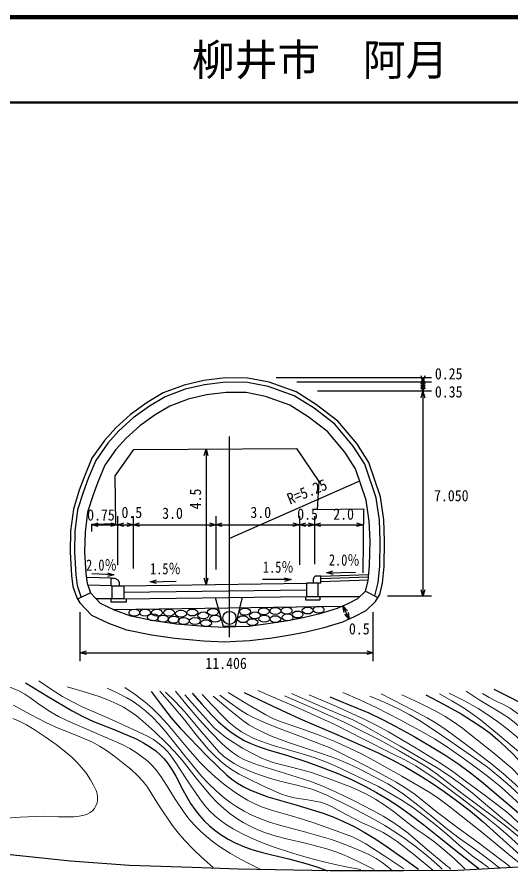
# Model space of a CAD drawing. Units: millimetres, scale not verified. Extents: x 40000 to 680000, y 20000 to 380000.
# Drawn here: x 384566 to 442364, y 280085 to 380000 of the extents above; entities that cross this region are included whole.
import ezdxf
from ezdxf.enums import TextEntityAlignment as Align

# ---------------------------------------------------------------- set-up
doc = ezdxf.new("R2010")
doc.units = ezdxf.units.MM
doc.header["$LTSCALE"] = 1000
for name, color, linetype, lineweight in [('M-BGD', 7, 'Continuous', 25), ('M-BGD-EXST', 7, 'Continuous', 25), ('M-BGD-RSTR', 7, 'Continuous', 13), ('M-STR-STR1', 1, 'Continuous', 25), ('M-TTL', 2, 'Continuous', 140), ('M-TTL-LINE', 7, 'Continuous', 50)]:
    doc.layers.add(name, color=color, linetype=linetype, lineweight=lineweight)
doc.layers.add('M-TTL-TXT', color=7, linetype='Continuous')
doc.styles.add('ＭＳ ゴシック', font='')
doc.styles.get('ＭＳ ゴシック').set_extended_font_data('MS Gothic')

msp = doc.modelspace()

# ---------------------------------------------------------------- linework, layer by layer
at = {"layer": 'M-BGD'}
for p, q in [((408946, 337782), (406421, 337466)), ((411567, 337749), (408946, 337782)), ((414078, 337260), (411567, 337749)), ((414906, 337841), (433065, 337841)), ((432065, 337841), (432065, 337264)), ((404110, 336928), (401683, 336022)), ((406421, 337466), (404110, 336928)), ((406509, 336973), (404255, 336448)), ((408974, 337281), (406509, 336973)), ((411515, 337250), (408974, 337281)), ((413945, 336777), (411515, 337250)), ((416997, 335687), (413945, 336777)), ((417216, 336139), (414078, 337260)), ((433065, 337264), (417320, 337264)), ((432065, 337264), (432065, 336214)), ((401683, 336022), (399808, 334890)), ((404255, 336448), (401901, 335570)), ((406720, 335790), (404602, 335297)), ((409042, 336081), (406720, 335790)), ((411392, 336051), (409042, 336081)), ((413627, 335616), (411392, 336051)), ((419619, 334634), (417216, 336139)), ((433065, 336214), (419734, 336214)), ((432065, 336214), (432065, 312234)), ((399808, 334890), (397852, 333493)), ((401901, 335570), (400083, 334472)), ((404602, 335297), (402426, 334485)), ((416470, 334601), (413627, 335616)), ((419333, 334223), (416997, 335687)), ((400083, 334472), (398164, 333102)), ((402426, 334485), (400743, 333469)), ((418647, 333237), (416470, 334601)), ((421744, 332368), (419333, 334223)), ((422092, 332731), (419619, 334634)), ((397852, 333493), (396114, 331945)), ((398164, 333102), (396469, 331591)), ((400743, 333469), (398914, 332163)), ((420910, 331496), (418647, 333237)), ((424312, 330098), (422092, 332731)), ((396114, 331945), (394794, 330464)), ((398914, 332163), (397318, 330741)), ((423909, 329801), (421744, 332368)), ((396469, 331591), (395187, 330153)), ((397318, 330741), (396129, 329406)), ((409391, 330938), (409391, 307428)), ((422942, 329087), (420910, 331496)), ((394794, 330464), (393323, 328372)), ((395187, 330153), (393764, 328130)), ((425279, 327667), (423909, 329801)), ((425733, 327885), (424312, 330098)), ((396129, 329406), (394823, 327549)), ((406690, 329453), (406691, 313590)), ((424189, 327143), (422942, 329087)), ((393323, 328372), (392417, 326169)), ((393764, 328130), (392886, 325995)), ((427098, 323851), (425733, 327885)), ((394823, 327549), (394010, 325576)), ((425437, 323455), (424189, 327143)), ((426609, 323735), (425279, 327667)), ((392417, 326169), (391850, 324648)), ((392886, 325995), (392324, 324486)), ((409391, 318969), (424665, 325736)), ((394010, 325576), (393459, 324096)), ((391850, 324648), (391152, 322427)), ((392324, 324486), (391643, 322320)), ((393459, 324096), (392821, 322065)), ((426982, 321125), (426609, 323735)), ((427481, 321170), (427098, 323851)), ((425785, 321018), (425437, 323455)), ((391152, 322427), (390833, 319840)), ((391643, 322320), (391332, 319803)), ((392821, 322065), (392530, 319714)), ((396304, 321586), (396304, 315857)), ((398153, 321586), (398153, 315482)), ((407826, 321586), (407826, 315370)), ((417606, 321586), (417606, 315895)), ((419384, 321586), (419384, 315970)), ((425872, 318696), (425785, 321018)), ((427073, 318706), (426982, 321125)), ((427573, 318711), (427481, 321170)), ((390833, 319840), (390771, 317402)), ((391332, 319803), (391271, 317410)), ((393316, 320586), (396304, 320586)), ((396304, 320586), (398153, 320586)), ((398153, 320586), (407826, 320586)), ((407826, 320586), (417606, 320586)), ((417606, 320586), (419384, 320586)), ((419384, 320586), (425039, 320586)), ((392530, 319714), (392472, 317429)), ((425814, 315823), (425872, 318696)), ((427013, 315753), (427073, 318706)), ((427513, 315724), (427573, 318711)), ((390771, 317402), (390932, 314653)), ((391271, 317410), (391428, 314718)), ((392472, 317429), (392617, 314875)), ((425640, 314024), (425814, 315823)), ((426826, 313823), (427013, 315753)), ((392617, 314875), (392762, 313772)), ((395893, 314733), (393306, 314845)), ((420103, 314570), (425712, 314765)), ((420787, 314958), (424162, 315032)), ((427321, 313739), (427513, 315724)), ((390932, 314653), (391100, 313376)), ((391428, 314718), (391589, 313493)), ((392762, 313772), (393169, 312611)), ((395567, 314355), (392788, 314403)), ((395567, 313462), (395567, 314355)), ((395567, 314355), (396016, 314355)), ((396016, 314355), (396358, 314166)), ((396358, 314166), (396502, 313857)), ((396502, 313857), (396511, 313462)), ((397070, 313462), (418422, 313745)), ((400130, 313908), (403204, 313983)), ((416626, 314170), (413289, 314170)), ((420103, 313745), (418422, 313745)), ((418422, 313745), (418422, 312206)), ((419224, 314202), (419221, 313745)), ((419294, 314404), (419224, 314202)), ((419450, 314570), (419294, 314404)), ((420103, 314570), (419450, 314570)), ((419816, 312206), (419816, 313745)), ((420103, 313745), (420103, 314569)), ((420103, 314320), (425688, 314514)), ((420103, 313970), (425654, 314163)), ((425350, 312834), (425640, 314024)), ((426449, 312275), (426826, 313823)), ((427002, 312432), (427321, 313739)), ((391100, 313376), (391564, 312050)), ((391589, 313493), (392078, 312096)), ((395567, 313462), (392855, 313508)), ((395567, 313462), (397070, 313462)), ((395698, 311923), (395698, 313462)), ((397070, 313462), (397070, 311923)), ((418422, 312946), (397070, 312663)), ((425350, 312834), (424393, 311922)), ((425350, 312834), (426806, 312093)), ((391564, 312050), (391927, 311450)), ((393169, 312611), (391657, 311897)), ((394329, 311370), (393169, 312611)), ((395698, 311923), (393813, 311923)), ((395520, 311923), (395520, 311523)), ((397070, 311923), (395698, 311923)), ((397070, 311923), (418422, 312206)), ((397348, 311926), (397348, 311526)), ((407735, 312064), (408694, 308743)), ((410115, 308743), (410953, 312107)), ((418305, 312204), (418305, 311806)), ((418305, 311806), (419996, 311806)), ((418422, 312206), (419816, 312206)), ((419816, 312206), (424691, 312206)), ((419996, 312206), (419996, 311806)), ((424393, 311922), (423261, 311341)), ((426523, 311604), (427002, 312432)), ((433065, 312234), (427919, 312234)), ((393305, 309977), (391927, 311450)), ((395954, 310587), (394329, 311370)), ((397348, 311523), (395520, 311523)), ((395802, 310660), (422648, 311064)), ((422042, 310790), (420011, 310181)), ((423261, 311341), (422042, 310790)), ((422709, 311092), (423429, 309551)), ((426523, 311604), (425387, 310521)), ((391923, 310345), (391923, 304623)), ((395293, 309019), (393305, 309977)), ((397870, 309891), (395954, 310587)), ((400568, 309339), (397870, 309891)), ((420011, 310181), (418037, 309687)), ((423999, 309810), (422639, 309194)), ((425387, 310521), (423999, 309810)), ((426240, 304623), (426240, 310345)), ((397407, 308250), (395293, 309019)), ((403238, 308962), (400568, 309339)), ((406488, 308672), (403238, 308962)), ((408694, 308743), (410115, 308743)), ((414178, 309020), (411682, 308701)), ((416238, 309339), (414178, 309020)), ((418037, 309687), (416238, 309339)), ((422639, 309194), (420461, 308541)), ((400279, 307663), (397407, 308250)), ((408868, 308556), (406488, 308672)), ((410174, 308643), (408868, 308556)), ((411682, 308701), (410174, 308643)), ((418405, 308027), (416530, 307664)), ((420461, 308541), (418405, 308027)), ((403043, 307273), (400279, 307663)), ((406371, 306975), (403043, 307273)), ((408883, 306853), (406371, 306975)), ((410263, 306945), (408883, 306853)), ((411823, 307005), (410263, 306945)), ((414416, 307337), (411823, 307005)), ((416530, 307664), (414416, 307337)), ((391923, 305623), (426240, 305623))]:
    msp.add_line(p, q, dxfattribs=at)
for points in [[(431849, 337091), (432065, 337841), (432278, 337091)], [(432280, 338014), (432065, 337264), (431851, 338014)], [(431849, 336514), (432065, 337264), (432278, 336514)], [(432280, 336964), (432065, 336214), (431851, 336964)], [(431849, 335464), (432065, 336214), (432278, 335464)], [(393316, 319804), (393316, 320657), (396126, 320728), (396055, 326312), (398224, 329406), (417250, 329512), (419882, 325636), (419704, 322364), (425110, 322471), (425039, 314967)], [(406474, 328703), (406690, 329453), (406904, 328703)], [(394066, 320370), (393316, 320586), (394066, 320800)], [(395554, 320802), (396304, 320586), (395554, 320372)], [(397054, 320370), (396304, 320586), (397054, 320800)], [(397403, 320802), (398153, 320586), (397403, 320372)], [(398903, 320370), (398153, 320586), (398903, 320800)], [(407076, 320802), (407826, 320586), (407076, 320372)], [(408576, 320370), (407826, 320586), (408576, 320800)], [(416856, 320802), (417606, 320586), (416856, 320372)], [(418356, 320370), (417606, 320586), (418356, 320800)], [(418634, 320802), (419384, 320586), (418634, 320372)], [(420134, 320370), (419384, 320586), (420134, 320800)], [(424289, 320802), (425039, 320586), (424289, 320372)], [(395153, 314981), (395893, 314733), (395134, 314552)], [(421542, 314759), (420787, 314958), (421532, 315188)], [(400885, 313710), (400130, 313908), (400874, 314140)], [(406906, 314340), (406691, 313590), (406477, 314340)], [(415876, 314386), (416626, 314170), (415876, 313956)], [(432280, 312984), (432065, 312234), (431851, 312984)], [(422831, 310321), (422709, 311092), (423220, 310503)], [(423306, 310322), (423429, 309551), (422917, 310140)], [(392673, 305407), (391923, 305623), (392673, 305837)], [(425490, 305838), (426240, 305623), (425490, 305409)]]:
    msp.add_lwpolyline(points, dxfattribs=at)
msp.add_circle((409419, 309700), 760, dxfattribs=at)
for centre in [(407493, 310384), (411250, 310434), (413442, 310471), (414805, 310500), (416111, 310529), (418578, 310558), (419855, 310645), (398294, 310297), (399542, 310297), (400470, 309746), (400935, 310297), (401660, 309601), (402357, 310297), (402879, 309485), (403749, 310181), (404069, 309340), (405084, 310326), (405375, 309340), (406361, 309978), (407754, 309601), (411004, 309543), (412397, 309978), (413500, 309601), (414805, 309543), (416227, 309746), (417388, 310094), (406680, 309078), (412107, 309194)]:
    msp.add_ellipse(centre, major_axis=(638, 0), ratio=0.636435, dxfattribs=at)
at = {"layer": 'M-BGD-EXST'}
for points in [[(385542, 302098), (388258, 300441), (391022, 298824), (392259, 298171), (393519, 297572), (396014, 296581), (398499, 295528), (399354, 295070), (400192, 294552), (400786, 294124), (401341, 293650), (401790, 293186), (402201, 292672), (402688, 291938), (403127, 291167), (403974, 289562), (404873, 287987), (405366, 287259), (405910, 286563), (406480, 285938), (407094, 285353), (407757, 284806), (408464, 284301), (409253, 283818), (410077, 283385), (410984, 282985), (411914, 282641), (413132, 282267), (414373, 281950), (416378, 281487), (418374, 280964), (419644, 280546), (420913, 280085)], [(400265, 301063), (401411, 299508), (402608, 297987), (403648, 296795), (404734, 295642), (406871, 293471), (409061, 291333), (409684, 290830), (410349, 290372), (411097, 289936), (411885, 289548), (412886, 289131), (413929, 288764), (417183, 287825), (420391, 286837), (421621, 286372), (422835, 285848), (424014, 285268), (425178, 284628), (426548, 283797), (427885, 282915), (429729, 281612), (431543, 280273)], [(405070, 300875), (406174, 299589), (407326, 298339), (408103, 297582), (408923, 296867), (409663, 296297), (410436, 295778), (411161, 295361), (411913, 294999), (412911, 294601), (413934, 294258), (416218, 293584), (418475, 292856), (420393, 292152), (422302, 291388), (423788, 290725), (425259, 290004), (426614, 289274), (427947, 288487), (429279, 287623), (430586, 286705), (432186, 285493), (433750, 284232), (435902, 282475), (438091, 280763), (438345, 280568), (438607, 280367)], [(411138, 300969), (414410, 299402), (417717, 297886), (422276, 295920), (426821, 293895), (428450, 293086), (430051, 292223), (431571, 291337), (433060, 290400), (434548, 289389), (436009, 288322), (437579, 287098), (439118, 285822), (441082, 284092), (443005, 282318), (443813, 281559), (444627, 280791)], [(440367, 301345), (441992, 300552), (443588, 299707)], [(421156, 300452), (423450, 299539), (425728, 298567), (427325, 297812), (428906, 296996), (431040, 295811), (433146, 294573), (434727, 293591), (436273, 292560), (437620, 291577), (438930, 290547), (442744, 287331), (446533, 284070), (448199, 282564), (449848, 281026)], [(432398, 300687), (434474, 299598), (436527, 298452), (437761, 297700), (438961, 296898), (439918, 296191), (440836, 295437), (441761, 294586), (442646, 293690), (445458, 290587), (448308, 287531), (449598, 286217), (450937, 284940), (452010, 283997), (453122, 283102), (454319, 282198), (455539, 281308)]]:
    msp.add_lwpolyline(points, dxfattribs=at)
at = {"layer": 'M-BGD-RSTR'}
for points in [[(387093, 302326), (388474, 301387), (389893, 300495), (390985, 299894), (392116, 299341), (395984, 297636), (399833, 295873), (400517, 295452), (401177, 294973), (401711, 294516), (402201, 294016), (402696, 293402), (403150, 292743), (404514, 290619), (405941, 288509), (406515, 287776), (407138, 287076), (407710, 286523), (408330, 286008), (409071, 285479), (409857, 284991), (410871, 284445), (411921, 283948), (413274, 283383), (414652, 282873), (416566, 282246), (418501, 281675), (420308, 281194), (422138, 280769), (423457, 280499), (424789, 280241)], [(383355, 301743), (384837, 301118), (385462, 300775), (386059, 300377), (387244, 299509), (388471, 298685), (389411, 298155), (390389, 297672), (393644, 296294), (396872, 294862), (397755, 294394), (398608, 293875), (399254, 293416), (399860, 292913), (400404, 292376), (400904, 291798), (401509, 290979), (402073, 290111), (403071, 288485), (404111, 286904), (404671, 286170), (405286, 285463), (405984, 284759), (406726, 284096), (407578, 283419), (408476, 282784), (409531, 282119), (410621, 281503), (411853, 280862), (413106, 280241)], [(390411, 301612), (392290, 301076), (394170, 300477), (395205, 300091), (396224, 299647), (397005, 299245), (397762, 298788), (398540, 298233), (399291, 297622), (400695, 296350), (402064, 295029), (402996, 294057), (403883, 293046), (405538, 290949), (407252, 288876), (407987, 288110), (408771, 287380), (409505, 286776), (410276, 286219), (411039, 285742), (411831, 285317), (412730, 284909), (413652, 284556), (414872, 284167), (416111, 283835), (418477, 283285), (420826, 282676), (421872, 282326), (422899, 281920), (424399, 281235), (425887, 280489), (426129, 280365), (426370, 280241)], [(395104, 301459), (396264, 300937), (397403, 300358), (398145, 299909), (398863, 299402), (399628, 298785), (400363, 298113), (401193, 297262), (401976, 296374), (404032, 293764), (406142, 291185), (406964, 290312), (407829, 289481), (408624, 288792), (409458, 288149), (410278, 287591), (411130, 287085), (412037, 286621), (412969, 286212), (414102, 285791), (415267, 285423), (418342, 284625), (421383, 283773), (423173, 283088), (424958, 282339), (425795, 281957), (426601, 281523), (427287, 281067), (427949, 280554), (428228, 280326), (428512, 280088)], [(397195, 301561), (398397, 300717), (399569, 299821), (400380, 299112), (401158, 298351), (402203, 297218), (403201, 296047), (404552, 294419), (405949, 292830), (406824, 291942), (407742, 291096), (408734, 290269), (409774, 289480), (410631, 288902), (411518, 288377), (412327, 287965), (413169, 287604), (414344, 287189), (415541, 286830), (417364, 286319), (419166, 285752), (421496, 284943), (423808, 284078), (424607, 283697), (425387, 283257), (427608, 281795), (429838, 280343)], [(401275, 301102), (402761, 299429), (404198, 297720), (405541, 296024), (406946, 294349), (407643, 293612), (408381, 292921), (409006, 292410), (409664, 291949), (410555, 291423), (411480, 290946), (413487, 289981), (415517, 289073), (416240, 288826), (416981, 288637), (418538, 288410), (420070, 288126), (420732, 287899), (421374, 287614), (423154, 286638), (424966, 285713), (426205, 285174), (427420, 284579), (428247, 284082), (429052, 283526), (431147, 281874), (433205, 280190)], [(401938, 301000), (403074, 299893), (404165, 298745), (406140, 296367), (408179, 294007), (408718, 293519), (409293, 293078), (409966, 292651), (410673, 292274), (411792, 291773), (412930, 291329), (414112, 290932), (415312, 290593), (417146, 290165), (418957, 289681), (419886, 289353), (420804, 288964), (423575, 287578), (426318, 286139), (427616, 285393), (428893, 284590), (430120, 283747), (431321, 282849), (432698, 281723), (434043, 280545), (434185, 280418), (434327, 280292)], [(403112, 301102), (404466, 299439), (405871, 297811), (407189, 296380), (408570, 294972), (409210, 294394), (409884, 293866), (410482, 293476), (411113, 293137), (411955, 292766), (412826, 292449), (415850, 291541), (418841, 290579), (420347, 289988), (421839, 289339), (424034, 288277), (426217, 287153), (427401, 286502), (428559, 285795), (429452, 285178), (430319, 284504), (432589, 282554), (434895, 280653), (435121, 280473), (435347, 280292)], [(406223, 300745), (407419, 299431), (408673, 298144), (409404, 297469), (410180, 296835), (410832, 296375), (411515, 295967), (412292, 295584), (413107, 295251), (414411, 294811), (415734, 294428), (417555, 293922), (419352, 293359), (420584, 292896), (421797, 292377), (424334, 291189), (426849, 289946), (428202, 289196), (429534, 288390), (430831, 287529), (432094, 286617), (433481, 285536), (434831, 284408), (436311, 283112), (437828, 281865), (438769, 281174), (439734, 280496)], [(409283, 300949), (411451, 299619), (413663, 298333), (414497, 297929), (415354, 297581), (417651, 296797), (419929, 295956), (421661, 295253), (423380, 294491), (424864, 293771), (426320, 292998), (429609, 291158), (432875, 289261), (433982, 288513), (435063, 287710), (438946, 284612), (442795, 281464), (443275, 281060), (443763, 280649)], [(412752, 301204), (417268, 299248), (421758, 297237), (425122, 295494), (428517, 293802), (429882, 293112), (431225, 292365), (432462, 291579), (433676, 290737), (436514, 288637), (439312, 286494), (440874, 285233), (442399, 283925), (443447, 282954), (444452, 281941), (444974, 281378), (445497, 280802)], [(416679, 300847), (419546, 299579), (422442, 298364), (423773, 297787), (425076, 297156), (429402, 294670), (433718, 292166), (435094, 291256), (436444, 290291), (437815, 289224), (439156, 288104), (441394, 286202), (443669, 284348), (445241, 283023), (446777, 281650), (447154, 281306), (447537, 280955)], [(422698, 300949), (424696, 300090), (426670, 299176), (429406, 297763), (432113, 296297), (433417, 295540), (434688, 294732), (436519, 293463), (438316, 292144), (439776, 291041), (441205, 289885), (443024, 288264), (444812, 286591), (446505, 285021), (448245, 283491), (449696, 282268), (451159, 281057)], [(427186, 300796), (429893, 299421), (432577, 297991), (433702, 297322), (434795, 296604), (437472, 294624), (440119, 292591), (441484, 291454), (442817, 290263), (445908, 287340), (449050, 284452), (450254, 283444), (451493, 282484), (452288, 281898), (453097, 281312)], [(434021, 300796), (435464, 299997), (436874, 299149), (437843, 298484), (438787, 297763), (441030, 295936), (443237, 294062), (444093, 293214), (444907, 292323), (446451, 290539), (448037, 288799), (449298, 287503), (450604, 286247), (451636, 285331), (452713, 284456), (453903, 283583), (455137, 282753), (456275, 282029), (457432, 281312)], [(435150, 300898), (436843, 300014), (438515, 299073), (439665, 298349), (440791, 297570), (441939, 296699), (443050, 295782), (444225, 294728), (445365, 293623), (448421, 290373), (451527, 287157), (452700, 286055), (453913, 284997), (454913, 284200), (455956, 283446), (457419, 282489), (458918, 281567)], [(437139, 301102), (438654, 300104), (440205, 299156), (441196, 298574), (442151, 297944), (442966, 297291), (443753, 296582), (444839, 295589), (445963, 294642), (446788, 293919), (447581, 293144), (448800, 291821), (449973, 290459), (451334, 288864), (452743, 287305), (453600, 286449), (454504, 285630), (455381, 284922), (456304, 284255), (457443, 283514), (458622, 282820), (459583, 282289), (460550, 281771)], [(439026, 300847), (439819, 300381), (440650, 299964), (441482, 299570), (442281, 299126), (443670, 298101)], [(404183, 300694), (405911, 298732), (407687, 296809), (408325, 296239), (409011, 295707), (409964, 295062), (410963, 294460), (412024, 293863), (413117, 293318), (413880, 292999), (414664, 292737), (416846, 292194), (419012, 291593), (421212, 290832), (423391, 290014), (424479, 289542), (425553, 289010), (426546, 288451), (427516, 287836), (428742, 286943), (429941, 285996), (431173, 285061), (432442, 284173), (433439, 283457), (434407, 282687), (435710, 281537), (436979, 280343)], [(407498, 300541), (409221, 299088), (410993, 297673), (411707, 297184), (412462, 296740), (413392, 296279), (414358, 295867), (416337, 295127), (418340, 294443), (420182, 293844), (422002, 293189), (423348, 292611), (424681, 291973), (426326, 291148), (427941, 290270), (428933, 289656), (429901, 288987), (431473, 287787), (433017, 286534), (434644, 285210), (436313, 283929), (438248, 282565), (440144, 281152), (440578, 280800), (441009, 280445)], [(408314, 300643), (409497, 299749), (410712, 298906), (411539, 298408), (412396, 297961), (413700, 297377), (415029, 296848), (418157, 295671), (421277, 294432), (422624, 293801), (423946, 293114), (426452, 291825), (428929, 290482), (430046, 289778), (431138, 289018), (433633, 287040), (436166, 285108), (438681, 283283), (441159, 281411), (441722, 280979), (442284, 280547)], [(415863, 300592), (419368, 299062), (422850, 297477), (424962, 296453), (427047, 295374), (429292, 294146), (431519, 292858), (432659, 292137), (433773, 291361), (436348, 289362), (438959, 287410), (440454, 286341), (441911, 285224), (443310, 284049), (444678, 282820), (445725, 281845), (446772, 280853)], [(418770, 300694), (421941, 299323), (425099, 297892), (426573, 297156), (428018, 296368), (431074, 294568), (434106, 292712), (435569, 291703), (437007, 290638), (439523, 288775), (441996, 286869), (443708, 285277), (445465, 283725), (447039, 282510), (448575, 281249), (448741, 281105), (448915, 280955)], [(425860, 300541), (427540, 299824), (429193, 299053), (430438, 298393), (431654, 297679), (433395, 296559), (435108, 295385), (437379, 293822), (439614, 292210), (440952, 291134), (442260, 290005), (445903, 286601), (449589, 283229), (450870, 282210), (452179, 281210)], [(429583, 300694), (431617, 299744), (433641, 298731), (434662, 298159), (435658, 297531), (436699, 296776), (437713, 295965), (440126, 294046), (442499, 292081), (444155, 290337), (445857, 288634), (447298, 287291), (448698, 285904), (449742, 284830), (450834, 283794), (451779, 283013), (452773, 282272), (453493, 281763), (454219, 281261)], [(384147, 299488), (386057, 298423), (387994, 297412), (389369, 296797), (390780, 296233), (392090, 295711), (393374, 295135), (394214, 294680), (395033, 294167), (396020, 293468), (396983, 292712), (397860, 291975), (398694, 291196), (399237, 290613), (399739, 289984), (401200, 287704), (402714, 285453), (403418, 284547), (404174, 283672), (405144, 282669), (406165, 281698), (406824, 281098), (407496, 280496)], [(382215, 286182), (384932, 286365), (387645, 286486), (389419, 286424), (391219, 286423), (391819, 286487), (392415, 286612), (392787, 286744), (393129, 286929), (393386, 287133), (393610, 287391), (393793, 287699), (393921, 288034), (393988, 288371), (393994, 288710), (393931, 289103), (393806, 289498), (393510, 290132), (393153, 290753), (392677, 291468), (392156, 292141), (391611, 292759), (391006, 293352), (390088, 294141), (389137, 294879), (387867, 295779), (386550, 296638), (385659, 297170), (384748, 297645), (384084, 297932)]]:
    msp.add_lwpolyline(points, dxfattribs=at)
at = {"layer": 'M-STR-STR1'}
for p, q in [((380181, 282373), (390825, 281280)), ((390825, 281280), (397735, 280751)), ((436162, 280187), (447863, 280821)), ((397735, 280751), (405069, 280539)), ((405069, 280539), (410464, 280328)), ((410464, 280328), (421212, 280151)), ((421212, 280151), (429780, 280116)), ((429780, 280116), (436162, 280187))]:
    msp.add_line(p, q, dxfattribs=at)
at = {"layer": 'M-TTL'}
msp.add_line((680000, 380000), (40000, 380000), dxfattribs=at)
at = {"layer": 'M-TTL-LINE'}
msp.add_line((40000, 370000), (680000, 370000), dxfattribs=at)

# ---------------------------------------------------------------- texts
at = {"layer": 'M-BGD', "style": 'ＭＳ ゴシック'}
for s, width, p in [('0.25', 0.9, (433465, 337209)), ('0.35', 0.9, (433465, 335095)), ('7.050', 0.9, (433365, 322947)), ('0.75', 0.9, (392766, 320686)), ('0.5', 0.9, (396785, 320986)), ('3.0', 0.9, (401546, 320886)), ('3.0', 0.9, (411872, 320986)), ('0.5', 0.9, (417351, 320786)), ('2.0', 0.9, (421568, 320786)), ('2.0％', 0.8, (392644, 314820)), ('1.5％', 0.8, (400130, 314395)), ('1.5％', 0.8, (413339, 314582)), ('0.5', 0.9, (423406, 307362)), ('11.406', 0.9, (406605, 303323))]:
    msp.add_text(s, height=1320, dxfattribs=dict(at, width=width)).set_placement(p, align=Align.BOTTOM_LEFT)
for s, rotation, width, p in [('R=5.25', 22.4, 0.9, (416664, 322568)), ('4.5', 90, 0.9, (406490, 322399)), ('2.0％', 359.2, 0.8, (421050, 315432))]:
    msp.add_text(s, height=1320, rotation=rotation, dxfattribs=dict(at, width=width)).set_placement(p, align=Align.BOTTOM_LEFT)
at = {"layer": 'M-TTL-TXT', "style": 'ＭＳ ゴシック'}
msp.add_text('柳井市\u3000阿月', height=3666, dxfattribs=at).set_placement((405024, 375000), align=Align.MIDDLE_LEFT)

doc.saveas('drawing.dxf')
